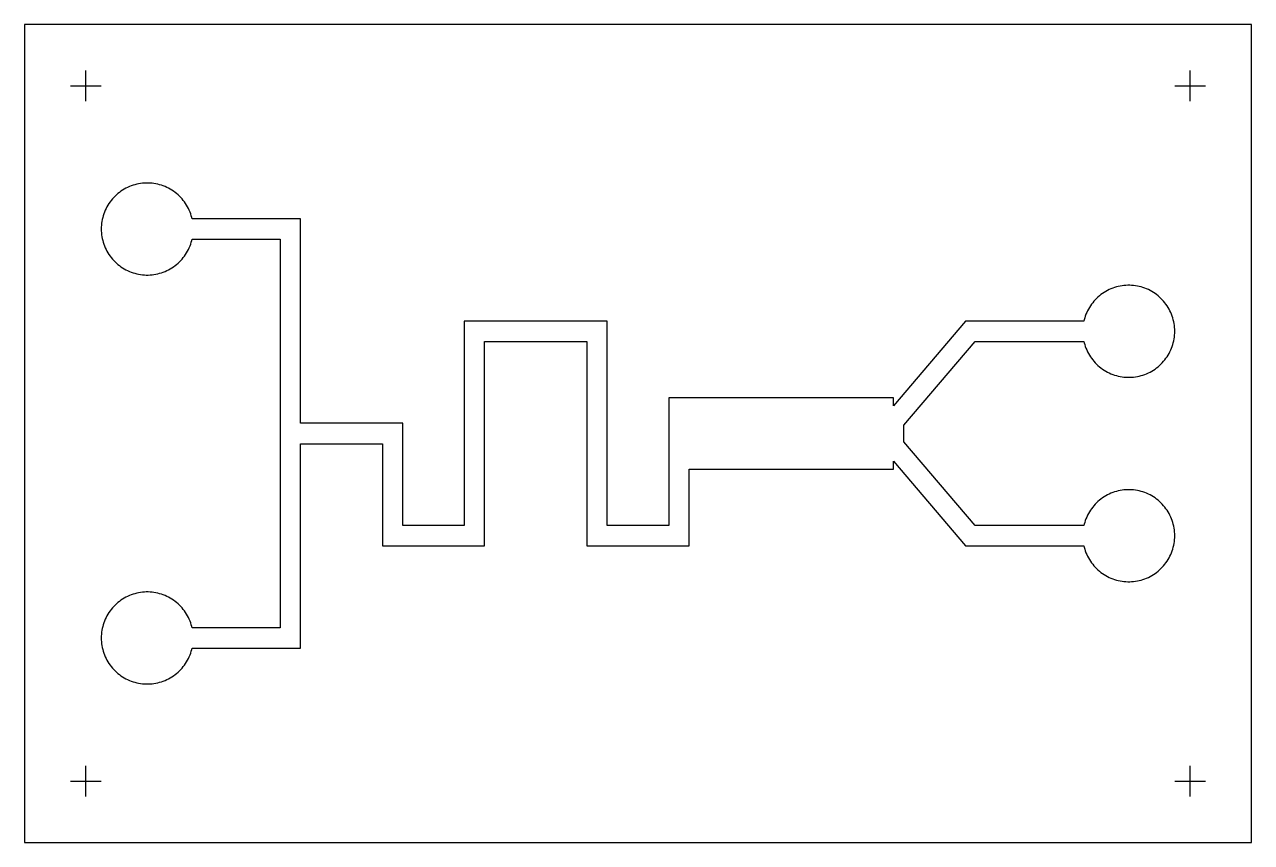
# Model space of a CAD drawing. Header units: millimetres. Extents: x 0 to 12, y 0 to 8.
import ezdxf

# ---------------------------------------------------------------- set-up
doc = ezdxf.new("R2010")
doc.units = ezdxf.units.MM
for name, color, linetype in [('ALIGNMENT', 7, 'Continuous'), ('CHIP_OUTLINE', 7, 'Continuous'), ('NO_DOT', 7, 'Continuous')]:
    doc.layers.add(name, color=color, linetype=linetype)

msp = doc.modelspace()

# ---------------------------------------------------------------- linework, layer by layer
at = {"layer": 'ALIGNMENT'}
for p, q in [((0.6, 7.25), (0.6, 7.55)), ((11.4, 7.25), (11.4, 7.55)), ((0.45, 7.4), (0.75, 7.4)), ((11.25, 7.4), (11.55, 7.4)), ((0.6, 0.45), (0.6, 0.75)), ((11.4, 0.45), (11.4, 0.75)), ((0.45, 0.6), (0.75, 0.6)), ((11.25, 0.6), (11.55, 0.6))]:
    msp.add_line(p, q, dxfattribs=at)
at = {"layer": 'CHIP_OUTLINE'}
msp.add_lwpolyline([(0, 0), (12, 0), (12, 8), (0, 8)], close=True, dxfattribs=at)
at = {"layer": 'NO_DOT'}
msp.add_lwpolyline([(5.7, 3.1), (5.7, 5.1), (4.3, 5.1), (4.3, 3.1), (3.7, 3.1), (3.7, 4.1), (2.7, 4.1), (2.7, 6.1), (1.63866, 6.1), (1.63586, 6.11191), (1.63079, 6.13006), (1.62497, 6.14799), (1.6184, 6.16566), (1.6111, 6.18303), (1.60307, 6.20009), (1.59434, 6.21679), (1.58491, 6.23311), (1.57481, 6.24903), (1.56406, 6.2645), (1.55266, 6.27952), (1.54065, 6.29404), (1.52804, 6.30805), (1.51485, 6.32151), (1.50111, 6.33442), (1.48684, 6.34673), (1.47207, 6.35844), (1.45682, 6.36952), (1.44112, 6.37995), (1.425, 6.38971), (1.40848, 6.39879), (1.3916, 6.40717), (1.37438, 6.41484), (1.35686, 6.42178), (1.33906, 6.42798), (1.32101, 6.43342), (1.30276, 6.43811), (1.28432, 6.44203), (1.26574, 6.44517), (1.24704, 6.44753), (1.22826, 6.44911), (1.20942, 6.4499), (1.19058, 6.4499), (1.17174, 6.44911), (1.15296, 6.44753), (1.13426, 6.44517), (1.11568, 6.44203), (1.09724, 6.43811), (1.07899, 6.43342), (1.06094, 6.42798), (1.04314, 6.42178), (1.02562, 6.41484), (1.0084, 6.40717), (0.99152, 6.39879), (0.975, 6.38971), (0.95888, 6.37995), (0.94318, 6.36952), (0.92793, 6.35844), (0.91316, 6.34673), (0.89889, 6.33442), (0.88515, 6.32151), (0.87196, 6.30805), (0.85935, 6.29404), (0.84734, 6.27952), (0.83594, 6.2645), (0.82519, 6.24903), (0.81509, 6.23311), (0.80566, 6.21679), (0.79693, 6.20009), (0.7889, 6.18303), (0.7816, 6.16566), (0.77503, 6.14799), (0.76921, 6.13006), (0.76414, 6.11191), (0.75983, 6.09356), (0.7563, 6.07505), (0.75355, 6.0564), (0.75158, 6.03766), (0.75039, 6.01884), (0.75, 6), (0.75039, 5.98116), (0.75158, 5.96234), (0.75355, 5.9436), (0.7563, 5.92495), (0.75983, 5.90644), (0.76414, 5.88809), (0.76921, 5.86994), (0.77503, 5.85201), (0.7816, 5.83434), (0.7889, 5.81697), (0.79693, 5.79991), (0.80566, 5.78321), (0.81509, 5.76689), (0.82519, 5.75097), (0.83594, 5.7355), (0.84734, 5.72048), (0.85935, 5.70596), (0.87196, 5.69195), (0.88515, 5.67849), (0.89889, 5.66558), (0.91316, 5.65327), (0.92793, 5.64156), (0.94318, 5.63048), (0.95888, 5.62005), (0.975, 5.61029), (0.99152, 5.60121), (1.0084, 5.59283), (1.02562, 5.58516), (1.04314, 5.57822), (1.06094, 5.57202), (1.07899, 5.56658), (1.09724, 5.56189), (1.11568, 5.55797), (1.13426, 5.55483), (1.15296, 5.55247), (1.17174, 5.55089), (1.19058, 5.5501), (1.20942, 5.5501), (1.22826, 5.55089), (1.24704, 5.55247), (1.26574, 5.55483), (1.28432, 5.55797), (1.30276, 5.56189), (1.32101, 5.56658), (1.33906, 5.57202), (1.35686, 5.57822), (1.37438, 5.58516), (1.3916, 5.59283), (1.40848, 5.60121), (1.425, 5.61029), (1.44112, 5.62005), (1.45682, 5.63048), (1.47207, 5.64156), (1.48684, 5.65327), (1.50111, 5.66558), (1.51485, 5.67849), (1.52804, 5.69195), (1.54065, 5.70596), (1.55266, 5.72048), (1.56406, 5.7355), (1.57481, 5.75097), (1.58491, 5.76689), (1.59434, 5.78321), (1.60307, 5.79991), (1.6111, 5.81697), (1.6184, 5.83434), (1.62497, 5.85201), (1.63079, 5.86994), (1.63586, 5.88809), (1.63866, 5.9), (2.5, 5.9), (2.5, 2.1), (1.63866, 2.1), (1.63586, 2.11191), (1.63079, 2.13006), (1.62497, 2.14799), (1.6184, 2.16566), (1.6111, 2.18303), (1.60307, 2.20009), (1.59434, 2.21679), (1.58491, 2.23311), (1.57481, 2.24903), (1.56406, 2.2645), (1.55266, 2.27952), (1.54065, 2.29404), (1.52804, 2.30805), (1.51485, 2.32151), (1.50111, 2.33442), (1.48684, 2.34673), (1.47207, 2.35844), (1.45682, 2.36952), (1.44112, 2.37995), (1.425, 2.38971), (1.40848, 2.39879), (1.3916, 2.40717), (1.37438, 2.41484), (1.35686, 2.42178), (1.33906, 2.42798), (1.32101, 2.43342), (1.30276, 2.43811), (1.28432, 2.44203), (1.26574, 2.44517), (1.24704, 2.44753), (1.22826, 2.44911), (1.20942, 2.4499), (1.19058, 2.4499), (1.17174, 2.44911), (1.15296, 2.44753), (1.13426, 2.44517), (1.11568, 2.44203), (1.09724, 2.43811), (1.07899, 2.43342), (1.06094, 2.42798), (1.04314, 2.42178), (1.02562, 2.41484), (1.0084, 2.40717), (0.99152, 2.39879), (0.975, 2.38971), (0.95888, 2.37995), (0.94318, 2.36952), (0.92793, 2.35844), (0.91316, 2.34673), (0.89889, 2.33442), (0.88515, 2.32151), (0.87196, 2.30805), (0.85935, 2.29404), (0.84734, 2.27952), (0.83594, 2.2645), (0.82519, 2.24903), (0.81509, 2.23311), (0.80566, 2.21679), (0.79693, 2.20009), (0.7889, 2.18303), (0.7816, 2.16566), (0.77503, 2.14799), (0.76921, 2.13006), (0.76414, 2.11191), (0.75983, 2.09356), (0.7563, 2.07505), (0.75355, 2.0564), (0.75158, 2.03766), (0.75039, 2.01884), (0.75, 2), (0.75039, 1.98116), (0.75158, 1.96234), (0.75355, 1.9436), (0.7563, 1.92495), (0.75983, 1.90644), (0.76414, 1.88809), (0.76921, 1.86994), (0.77503, 1.85201), (0.7816, 1.83434), (0.7889, 1.81697), (0.79693, 1.79991), (0.80566, 1.78321), (0.81509, 1.76689), (0.82519, 1.75097), (0.83594, 1.7355), (0.84734, 1.72048), (0.85935, 1.70596), (0.87196, 1.69195), (0.88515, 1.67849), (0.89889, 1.66558), (0.91316, 1.65327), (0.92793, 1.64156), (0.94318, 1.63048), (0.95888, 1.62005), (0.975, 1.61029), (0.99152, 1.60121), (1.0084, 1.59283), (1.02562, 1.58516), (1.04314, 1.57822), (1.06094, 1.57202), (1.07899, 1.56658), (1.09724, 1.56189), (1.11568, 1.55797), (1.13426, 1.55483), (1.15296, 1.55247), (1.17174, 1.55089), (1.19058, 1.5501), (1.20942, 1.5501), (1.22826, 1.55089), (1.24704, 1.55247), (1.26574, 1.55483), (1.28432, 1.55797), (1.30276, 1.56189), (1.32101, 1.56658), (1.33906, 1.57202), (1.35686, 1.57822), (1.37438, 1.58516), (1.3916, 1.59283), (1.40848, 1.60121), (1.425, 1.61029), (1.44112, 1.62005), (1.45682, 1.63048), (1.47207, 1.64156), (1.48684, 1.65327), (1.50111, 1.66558), (1.51485, 1.67849), (1.52804, 1.69195), (1.54065, 1.70596), (1.55266, 1.72048), (1.56406, 1.7355), (1.57481, 1.75097), (1.58491, 1.76689), (1.59434, 1.78321), (1.60307, 1.79991), (1.6111, 1.81697), (1.6184, 1.83434), (1.62497, 1.85201), (1.63079, 1.86994), (1.63586, 1.88809), (1.63866, 1.9), (2.7, 1.9), (2.7, 3.9), (3.5, 3.9), (3.5, 2.9), (4.5, 2.9), (4.5, 4.9), (5.5, 4.9), (5.5, 2.9), (6.5, 2.9), (6.5, 3.65), (8.5, 3.65), (8.5, 3.72796), (9.20376, 2.9), (10.36134, 2.9), (10.36414, 2.88809), (10.36921, 2.86994), (10.37503, 2.85201), (10.3816, 2.83434), (10.3889, 2.81697), (10.39693, 2.79991), (10.40566, 2.78321), (10.41509, 2.76689), (10.42519, 2.75097), (10.43594, 2.7355), (10.44734, 2.72048), (10.45935, 2.70596), (10.47196, 2.69195), (10.48515, 2.67849), (10.49889, 2.66558), (10.51316, 2.65327), (10.52793, 2.64156), (10.54318, 2.63048), (10.55888, 2.62005), (10.575, 2.61029), (10.59152, 2.60121), (10.6084, 2.59283), (10.62562, 2.58516), (10.64314, 2.57822), (10.66094, 2.57202), (10.67899, 2.56658), (10.69724, 2.56189), (10.71568, 2.55797), (10.73426, 2.55483), (10.75296, 2.55247), (10.77174, 2.55089), (10.79058, 2.5501), (10.80942, 2.5501), (10.82826, 2.55089), (10.84704, 2.55247), (10.86574, 2.55483), (10.88432, 2.55797), (10.90276, 2.56189), (10.92101, 2.56658), (10.93906, 2.57202), (10.95686, 2.57822), (10.97438, 2.58516), (10.9916, 2.59283), (11.00848, 2.60121), (11.025, 2.61029), (11.04112, 2.62005), (11.05682, 2.63048), (11.07207, 2.64156), (11.08684, 2.65327), (11.10111, 2.66558), (11.11485, 2.67849), (11.12804, 2.69195), (11.14065, 2.70596), (11.15266, 2.72048), (11.16406, 2.7355), (11.17481, 2.75097), (11.18491, 2.76689), (11.19434, 2.78321), (11.20307, 2.79991), (11.2111, 2.81697), (11.2184, 2.83434), (11.22497, 2.85201), (11.23079, 2.86994), (11.23586, 2.88809), (11.24017, 2.90644), (11.2437, 2.92495), (11.24645, 2.9436), (11.24842, 2.96234), (11.24961, 2.98116), (11.25, 3), (11.24961, 3.01884), (11.24842, 3.03766), (11.24645, 3.0564), (11.2437, 3.07505), (11.24017, 3.09356), (11.23586, 3.11191), (11.23079, 3.13006), (11.22497, 3.14799), (11.2184, 3.16566), (11.2111, 3.18303), (11.20307, 3.20009), (11.19434, 3.21679), (11.18491, 3.23311), (11.17481, 3.24903), (11.16406, 3.2645), (11.15266, 3.27952), (11.14065, 3.29404), (11.12804, 3.30805), (11.11485, 3.32151), (11.10111, 3.33442), (11.08684, 3.34673), (11.07207, 3.35844), (11.05682, 3.36952), (11.04112, 3.37995), (11.025, 3.38971), (11.00848, 3.39879), (10.9916, 3.40717), (10.97438, 3.41484), (10.95686, 3.42178), (10.93906, 3.42798), (10.92101, 3.43342), (10.90276, 3.43811), (10.88432, 3.44203), (10.86574, 3.44517), (10.84704, 3.44753), (10.82826, 3.44911), (10.80942, 3.4499), (10.79058, 3.4499), (10.77174, 3.44911), (10.75296, 3.44753), (10.73426, 3.44517), (10.71568, 3.44203), (10.69724, 3.43811), (10.67899, 3.43342), (10.66094, 3.42798), (10.64314, 3.42178), (10.62562, 3.41484), (10.6084, 3.40717), (10.59152, 3.39879), (10.575, 3.38971), (10.55888, 3.37995), (10.54318, 3.36952), (10.52793, 3.35844), (10.51316, 3.34673), (10.49889, 3.33442), (10.48515, 3.32151), (10.47196, 3.30805), (10.45935, 3.29404), (10.44734, 3.27952), (10.43594, 3.2645), (10.42519, 3.24903), (10.41509, 3.23311), (10.40566, 3.21679), (10.39693, 3.20009), (10.3889, 3.18303), (10.3816, 3.16566), (10.37503, 3.14799), (10.36921, 3.13006), (10.36414, 3.11191), (10.36134, 3.1), (9.29624, 3.1), (8.6, 3.9191), (8.6, 4.0809), (9.29624, 4.9), (10.36134, 4.9), (10.36414, 4.88809), (10.36921, 4.86994), (10.37503, 4.85201), (10.3816, 4.83434), (10.3889, 4.81697), (10.39693, 4.79991), (10.40566, 4.78321), (10.41509, 4.76689), (10.42519, 4.75097), (10.43594, 4.7355), (10.44734, 4.72048), (10.45935, 4.70596), (10.47196, 4.69195), (10.48515, 4.67849), (10.49889, 4.66558), (10.51316, 4.65327), (10.52793, 4.64156), (10.54318, 4.63048), (10.55888, 4.62005), (10.575, 4.61029), (10.59152, 4.60121), (10.6084, 4.59283), (10.62562, 4.58516), (10.64314, 4.57822), (10.66094, 4.57202), (10.67899, 4.56658), (10.69724, 4.56189), (10.71568, 4.55797), (10.73426, 4.55483), (10.75296, 4.55247), (10.77174, 4.55089), (10.79058, 4.5501), (10.80942, 4.5501), (10.82826, 4.55089), (10.84704, 4.55247), (10.86574, 4.55483), (10.88432, 4.55797), (10.90276, 4.56189), (10.92101, 4.56658), (10.93906, 4.57202), (10.95686, 4.57822), (10.97438, 4.58516), (10.9916, 4.59283), (11.00848, 4.60121), (11.025, 4.61029), (11.04112, 4.62005), (11.05682, 4.63048), (11.07207, 4.64156), (11.08684, 4.65327), (11.10111, 4.66558), (11.11485, 4.67849), (11.12804, 4.69195), (11.14065, 4.70596), (11.15266, 4.72048), (11.16406, 4.7355), (11.17481, 4.75097), (11.18491, 4.76689), (11.19434, 4.78321), (11.20307, 4.79991), (11.2111, 4.81697), (11.2184, 4.83434), (11.22497, 4.85201), (11.23079, 4.86994), (11.23586, 4.88809), (11.24017, 4.90644), (11.2437, 4.92495), (11.24645, 4.9436), (11.24842, 4.96234), (11.24961, 4.98116), (11.25, 5), (11.24961, 5.01884), (11.24842, 5.03766), (11.24645, 5.0564), (11.2437, 5.07505), (11.24017, 5.09356), (11.23586, 5.11191), (11.23079, 5.13006), (11.22497, 5.14799), (11.2184, 5.16566), (11.2111, 5.18303), (11.20307, 5.20009), (11.19434, 5.21679), (11.18491, 5.23311), (11.17481, 5.24903), (11.16406, 5.2645), (11.15266, 5.27952), (11.14065, 5.29404), (11.12804, 5.30805), (11.11485, 5.32151), (11.10111, 5.33442), (11.08684, 5.34673), (11.07207, 5.35844), (11.05682, 5.36952), (11.04112, 5.37995), (11.025, 5.38971), (11.00848, 5.39879), (10.9916, 5.40717), (10.97438, 5.41484), (10.95686, 5.42178), (10.93906, 5.42798), (10.92101, 5.43342), (10.90276, 5.43811), (10.88432, 5.44203), (10.86574, 5.44517), (10.84704, 5.44753), (10.82826, 5.44911), (10.80942, 5.4499), (10.79058, 5.4499), (10.77174, 5.44911), (10.75296, 5.44753), (10.73426, 5.44517), (10.71568, 5.44203), (10.69724, 5.43811), (10.67899, 5.43342), (10.66094, 5.42798), (10.64314, 5.42178), (10.62562, 5.41484), (10.6084, 5.40717), (10.59152, 5.39879), (10.575, 5.38971), (10.55888, 5.37995), (10.54318, 5.36952), (10.52793, 5.35844), (10.51316, 5.34673), (10.49889, 5.33442), (10.48515, 5.32151), (10.47196, 5.30805), (10.45935, 5.29404), (10.44734, 5.27952), (10.43594, 5.2645), (10.42519, 5.24903), (10.41509, 5.23311), (10.40566, 5.21679), (10.39693, 5.20009), (10.3889, 5.18303), (10.3816, 5.16566), (10.37503, 5.14799), (10.36921, 5.13006), (10.36414, 5.11191), (10.36134, 5.1), (9.20376, 5.1), (8.5, 4.27204), (8.5, 4.35), (6.3, 4.35), (6.3, 3.1)], close=True, dxfattribs=at)

doc.saveas('drawing.dxf')
